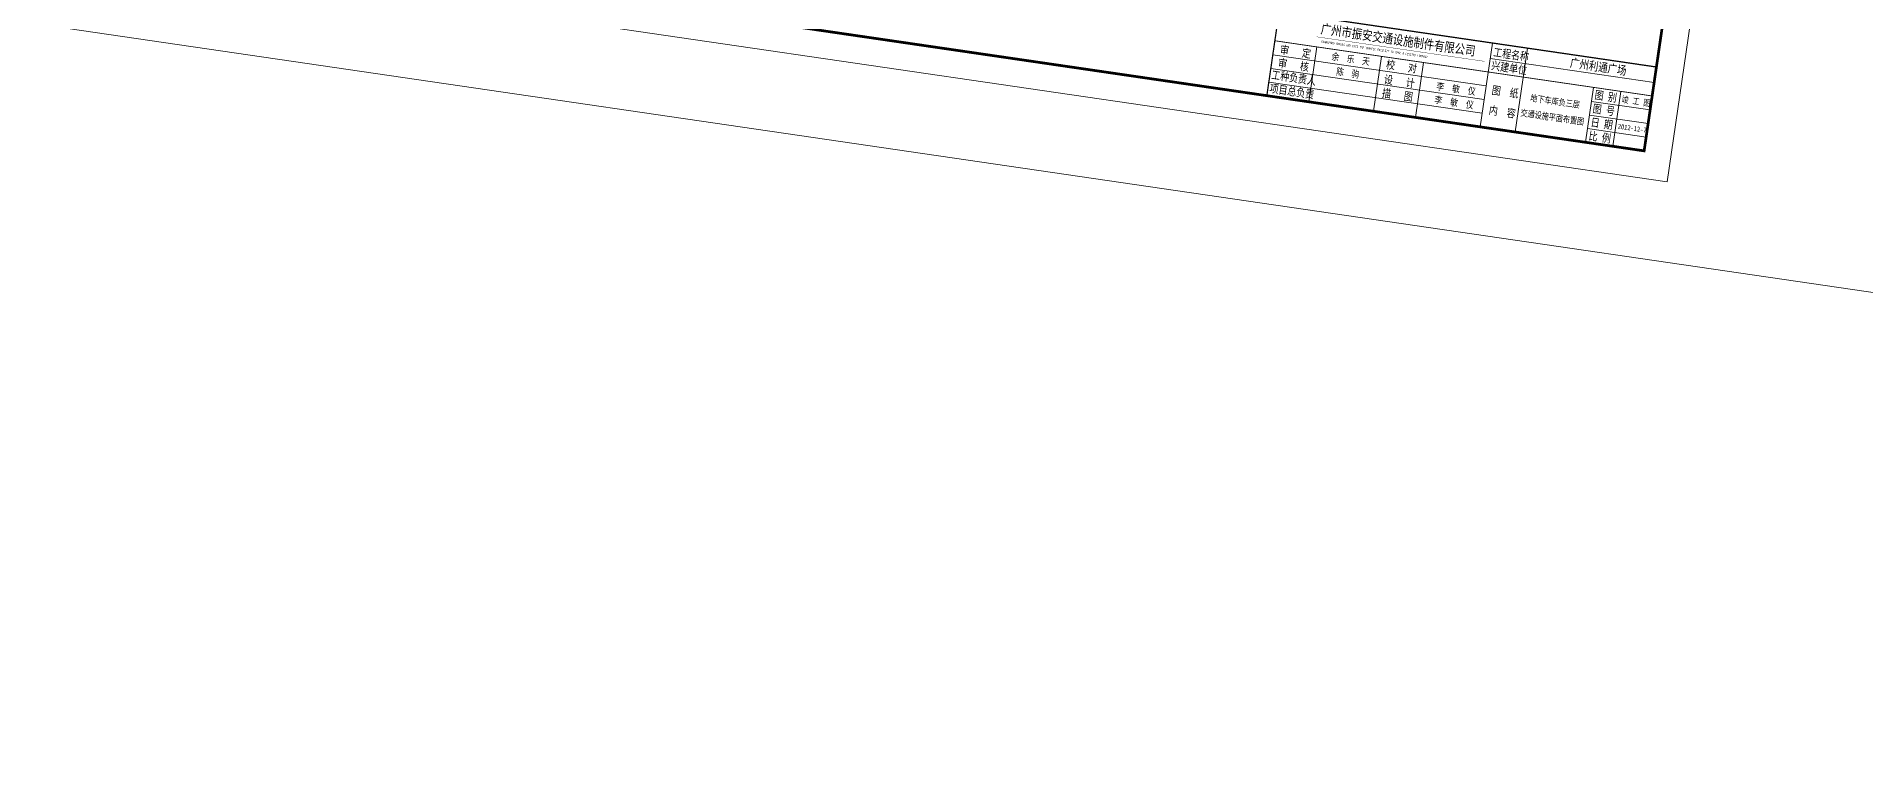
# Model space of a CAD drawing. Header units: inches. Extents: x -414268 to 632271, y -366004 to 318730.
# Drawn here: x 48359 to 250346, y 5192 to 85562 of the extents above; entities that cross this region are included whole.
import ezdxf

# ---------------------------------------------------------------- set-up
doc = ezdxf.new("R2010")
doc.units = ezdxf.units.IN
doc.header["$LTSCALE"] = 1200
doc.header["$MEASUREMENT"] = 0
doc.layers.get('0').update_dxf_attribs({"linetype": 'CONTINUOUS', "lineweight": 0})
doc.layers.add('PUB_TITLE', color=7, linetype='CONTINUOUS', lineweight=0)
doc.styles.add('-黑体', font='simhei.ttf', dxfattribs={"width": 0.8})

msp = doc.modelspace()

# ---------------------------------------------------------------- linework, layer by layer
at = {"color": 5}
msp.add_lwpolyline([(-360113, 318730.5), (632270.7, 173592.9), (607641.9, 5192.1), (-384741.9, 150329.7)], close=True, dxfattribs=at)
msp.add_lwpolyline([(225906.7, 72943.1, 140.4, 140.4, 0), (227261.1, 82203.7, 140.4, 140.4, 0), (185588.6, 88298.3, 140.4, 140.4, 0), (184234.3, 79037.8, 0, 0, 0), (225906.7, 72943.1, 0, 0, 0), (214331, 74636.1, 0, 0, 0)], format="xyseb")
at = {"color": 7, "const_width": 93.6}
msp.add_lwpolyline([(185121, 85101.1), (226793.5, 79006.4)], dxfattribs=at)
at = {"color": 1, "const_width": 39}
msp.add_lwpolyline([(189755.8, 85535.8), (208294.7, 82824.4)], dxfattribs=at)
at = {"color": 7}
for points in [[(207790.6, 75592.6), (209145, 84853.2)], [(184894.5, 83552.3), (208450.8, 80107.1)], [(188864.2, 78360.6), (189751, 84424)], [(196012.1, 77315.2), (196898.9, 83378.6)], [(211653.6, 75027.7), (213007.9, 84288.2)], [(184674.4, 82047.4), (208230.8, 78602.3)], [(200642.5, 76638), (201529.3, 82701.4)], [(184454.3, 80542.6), (208010.7, 77097.5)], [(220313.4, 79954.2), (219426.7, 73890.8)], [(223334.2, 79512.4), (222447.5, 73449)], [(219866.8, 76900.5), (226346.9, 75952.8)], [(220086.9, 78405.3), (226567, 77457.6)], [(219646.8, 75395.7), (226126.8, 74448)]]:
    msp.add_lwpolyline(points, dxfattribs=at)
msp.add_lwpolyline([(208892.4, 83126.3), (227008.5, 80476.7)])
at = {"layer": 'PUB_TITLE'}
msp.add_lwpolyline([(52116.8, 95328.2), (70350.5, 220001.9), (246674.7, 194214.3), (228441, 69540.6)], close=True, dxfattribs=at)
at = {"layer": 'PUB_TITLE', "const_width": 300}
msp.add_lwpolyline([(59972, 97211.3), (225906.7, 72943.1), (243272.2, 191680), (77337.4, 215948.2)], close=True, dxfattribs=at)

# ---------------------------------------------------------------- texts
at = {"style": '-黑体', "width": 0.8}
for s, height, p in [('广州市振安交通设施制件有限公司', 1052.895, (190136.7, 85924.1)), ('GUANGZHOU SHAKES AND FITS THE TRAFFIC FACILITY TO MAKE A LIMITED COMPANY', 252.695, (190220.9, 84899)), ('审   核', 883.87, (185430.5, 82227.8)), ('审   定', 883.87, (185645.3, 83696.2)), ('余\u3000乐\u3000天', 757.61, (191338.1, 83012.3)), ('校   对', 883.87, (197364.8, 82068.1)), ('兴建单位', 883.87, (208978.3, 81951.6)), ('工程名称', 883.87, (209193.3, 83421.9)), ('广州利通广场', 935.91, (217664.8, 82221)), ('工种负责人', 883.87, (184690.6, 80923.6)), ('陈\u3000驹', 757.61, (191864.1, 81353.4)), ('设   计', 883.87, (197124.5, 80424.7)), ('项目总负责', 883.87, (184498, 79424)), ('描   图', 883.87, (196906, 78930.9)), ('李  敏  仪', 757.61, (202701.7, 78231.4)), ('李  敏  仪', 757.61, (202921.8, 79736.2)), ('图\u3000纸', 883.87, (209032.9, 79232.5)), ('地下车库负三层', 702.97, (213294.1, 78456.9)), ('图 别', 883.87, (220387.8, 78701)), ('竣 工 图', 679.9, (223396.2, 78308.2)), ('内\u3000容', 883.87, (208709.4, 77020.6)), ('交通设施平面布置图', 702.97, (212210.1, 76822.2)), ('图 号', 883.87, (220167.8, 77196.1)), ('比 例', 883.87, (219727.6, 74186.5)), ('日 期', 883.87, (219947.7, 75691.3)), ('2012-12-7', 546, (222967.1, 75410.2))]:
    msp.add_text(s, height=height, rotation=351.6794, dxfattribs=at).set_placement(p)

doc.saveas('drawing.dxf')
